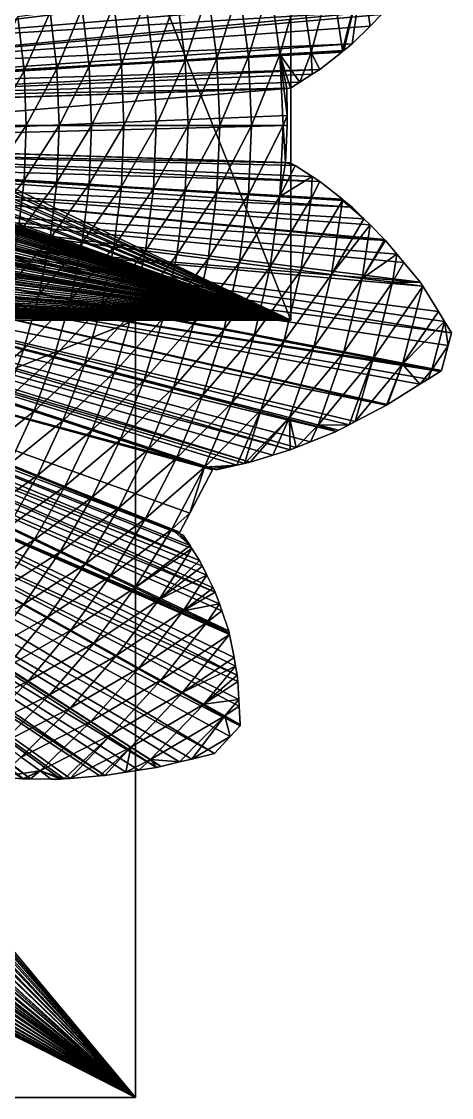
# Model space of a CAD drawing. Extents: x -33.1 to 33.1, y -27.2 to 27.2.
# Drawn here: x 22.08 to 33.12, y -25 to 2.68 of the extents above; entities that cross this region are included whole.
import ezdxf

# ---------------------------------------------------------------- set-up
doc = ezdxf.new("R2010")
doc.units = 0
doc.header["$MEASUREMENT"] = 0
for name, color, linetype in [('ObjLayer', 2, 'Continuous'), ('STL2DXF', 7, 'Continuous'), ('Temp', 7, 'Continuous')]:
    doc.layers.add(name, color=color, linetype=linetype)

msp = doc.modelspace()

# ---------------------------------------------------------------- linework, layer by layer
at = {"layer": 'ObjLayer'}
for p, q in [((29, 5), (29, -5)), ((29, 5, 4), (29, -5, 4)), ((31.033, 2.566, 21.714), (31.33, 2.865, 22.094)), ((30.57, 2.108, 21.142), (31.033, 2.566, 21.714)), ((30.362, 1.936, 20.892), (30.57, 2.108, 21.142)), ((29.737, 1.448, 20.218), (30.305, 1.891, 20.829)), ((30.305, 1.891, 20.829), (30.322, 1.905, 20.848)), ((30.322, 1.905, 20.848), (30.362, 1.936, 20.892)), ((29.546, 1.324, 20.014), (29.737, 1.448, 20.218)), ((28.984, 0.964, 19.43), (29.227, 1.12, 19.682)), ((29.227, 1.12, 19.682), (29.546, 1.324, 20.014)), ((28.891, 0.961, 19.337), (12.559, 0.432, 36.5)), ((28.891, 0.961, 19.337), (28.984, 0.964, 19.43)), ((28.899, 0.267, 19.305), (28.891, 0.961, 19.337)), ((28.861, -0.947, 19.306), (28.903, 0.007, 19.294)), ((28.903, 0.007, 19.294), (28.899, 0.267, 19.305)), ((12.533, -0.413, 36.5), (28.861, -0.947, 19.306)), ((28.984, -0.951, 19.43), (28.861, -0.947, 19.306)), ((29.103, -1.026, 19.552), (28.984, -0.951, 19.43)), ((29.546, -1.31, 20.014), (29.103, -1.026, 19.552)), ((29.738, -1.434, 20.218), (29.546, -1.31, 20.014)), ((30.322, -1.891, 20.848), (29.738, -1.434, 20.218)), ((30.362, -1.923, 20.892), (30.322, -1.891, 20.848)), ((30.57, -2.095, 21.142), (30.362, -1.923, 20.892)), ((30.874, -2.395, 21.516), (30.57, -2.095, 21.142)), ((31.033, -2.552, 21.714), (30.874, -2.395, 21.516)), ((31.402, -2.923, 22.182), (31.033, -2.552, 21.714)), ((17.62, -2.829, 36.5), (33.124, -5.324, 24.777)), ((31.431, -2.952, 22.22), (31.402, -2.923, 22.182)), ((31.721, -3.3, 22.603), (31.431, -2.952, 22.22)), ((31.898, -3.515, 22.843), (31.721, -3.3, 22.603)), ((32.835, -6.322, 24.805), (17.527, -3.355, 36.5)), ((32.318, -4.028, 23.416), (31.898, -3.515, 22.843)), ((11.945, -3.894, 36.5), (26.98, -8.855, 19.869)), ((32.388, -4.13, 23.516), (32.318, -4.028, 23.416)), ((32.79, -4.777, 24.195), (32.388, -4.13, 23.516)), ((26.125, -10.492, 20.065), (11.634, -4.675, 36.5)), ((32.949, -5.036, 24.469), (32.79, -4.777, 24.195)), ((29, -5), (25, -5)), ((25, -5), (25, -25)), ((29, -5, 4), (25, -5, 4)), ((25, -5, 4), (25, -25, 4)), ((25, -5, 4), (25, -5)), ((29, -5, 4), (29, -5)), ((33.124, -5.324, 24.777), (32.949, -5.036, 24.469)), ((33.038, -5.657, 24.797), (33.124, -5.324, 24.777)), ((32.87, -6.299, 24.837), (33.038, -5.657, 24.797)), ((32.526, -6.517, 24.546), (32.835, -6.322, 24.805)), ((32.835, -6.322, 24.805), (32.87, -6.299, 24.837)), ((32.311, -6.652, 24.368), (32.526, -6.517, 24.546)), ((31.482, -7.169, 23.688), (32.311, -6.652, 24.368)), ((30.653, -7.608, 22.979), (31.452, -7.188, 23.664)), ((31.452, -7.188, 23.664), (31.482, -7.169, 23.688)), ((30.218, -7.834, 22.613), (30.494, -7.691, 22.845)), ((30.494, -7.691, 22.845), (30.653, -7.608, 22.979)), ((29.498, -8.13, 22.026), (30.161, -7.862, 22.569)), ((30.161, -7.862, 22.569), (30.218, -7.834, 22.613)), ((28.975, -8.339, 21.601), (29.133, -8.276, 21.728)), ((29.133, -8.276, 21.728), (29.498, -8.13, 22.026)), ((27.947, -8.659, 20.728), (28.53, -8.478, 21.222)), ((28.53, -8.478, 21.222), (28.975, -8.339, 21.601)), ((27.694, -15.403, 26.112), (15.587, -8.685, 36.5)), ((26.125, -10.492, 20.065), (26.98, -8.855, 19.869)), ((26.98, -8.855, 19.869), (26.995, -8.821, 19.867)), ((26.995, -8.821, 19.867), (27.079, -8.849, 19.964)), ((27.079, -8.849, 19.964), (27.607, -8.734, 20.427)), ((27.607, -8.734, 20.427), (27.806, -8.69, 20.602)), ((27.806, -8.69, 20.602), (27.947, -8.659, 20.728)), ((15.32, -9.147, 36.5), (27.034, -16.147, 26.313)), ((26.231, -10.535, 20.196), (26.125, -10.492, 20.065)), ((26.405, -10.8, 20.552), (26.231, -10.535, 20.196)), ((26.455, -10.879, 20.661), (26.405, -10.8, 20.552)), ((26.651, -11.183, 21.081), (26.455, -10.879, 20.661)), ((26.725, -11.329, 21.262), (26.651, -11.183, 21.081)), ((26.838, -11.561, 21.557), (26.725, -11.329, 21.262)), ((26.999, -11.887, 21.973), (26.838, -11.561, 21.557)), ((27.053, -12.001, 22.121), (26.999, -11.887, 21.973)), ((27.16, -12.301, 22.476), (27.053, -12.001, 22.121)), ((27.223, -12.477, 22.683), (27.16, -12.301, 22.476)), ((27.4, -12.992, 23.307), (27.223, -12.477, 22.683)), ((27.412, -13.042, 23.363), (27.4, -12.992, 23.307)), ((27.422, -13.089, 23.417), (27.412, -13.042, 23.363)), ((27.537, -13.684, 24.119), (27.422, -13.089, 23.417)), ((27.576, -13.904, 24.384), (27.537, -13.684, 24.119)), ((27.618, -14.137, 24.666), (27.576, -13.904, 24.384)), ((27.631, -14.298, 24.844), (27.618, -14.137, 24.666)), ((27.661, -14.764, 25.373), (27.631, -14.298, 24.844)), ((27.672, -14.936, 25.569), (27.661, -14.764, 25.373)), ((27.694, -15.403, 26.112), (27.672, -14.936, 25.569)), ((27.438, -15.714, 26.213), (27.695, -15.436, 26.151)), ((27.695, -15.436, 26.151), (27.694, -15.403, 26.112)), ((27.034, -16.147, 26.313), (27.438, -15.714, 26.213)), ((26.134, -16.369, 25.611), (26.452, -16.292, 25.856)), ((26.452, -16.292, 25.856), (27.034, -16.147, 26.313)), ((24.757, -16.634, 24.52), (25.087, -16.582, 24.789)), ((25.087, -16.582, 24.789), (25.545, -16.51, 25.16)), ((25.545, -16.51, 25.16), (25.659, -16.484, 25.243)), ((25.659, -16.484, 25.243), (26.134, -16.369, 25.611)), ((21.498, -16.747, 21.557), (22.096, -16.802, 22.16)), ((22.096, -16.802, 22.16), (22.127, -16.805, 22.192)), ((22.127, -16.805, 22.192), (22.309, -16.806, 22.361)), ((22.309, -16.806, 22.361), (22.838, -16.81, 22.852)), ((22.838, -16.81, 22.852), (23.087, -16.809, 23.091)), ((23.087, -16.809, 23.091), (23.174, -16.802, 23.167)), ((23.174, -16.802, 23.167), (23.325, -16.791, 23.299)), ((23.325, -16.791, 23.299), (24.09, -16.726, 23.976)), ((24.09, -16.726, 23.976), (24.219, -16.715, 24.091)), ((24.219, -16.715, 24.091), (24.757, -16.634, 24.52)), ((25, -25), (-25, -25)), ((25, -25, 4), (-25, -25, 4)), ((25, -25, 4), (25, -25))]:
    msp.add_line(p, q, dxfattribs=at)
at = {"layer": 'STL2DXF'}
for points in [[(29, 5, 4), (8.531, 4.754, 4), (29, -5, 4)], [(29, -5), (25, 5), (29, 5)], [(29, 5, 4), (29, -5), (29, 5)], [(29, -5), (29, 5, 4), (29, -5, 4)], [(29, -5, 4), (8.531, 4.754, 4), (8.661, 4.407, 4)], [(29, -5, 4), (8.661, 4.407, 4), (8.757, 4.176, 4)], [(29, -5, 4), (8.757, 4.176, 4), (8.881, 3.797, 4)], [(30.828, 3.941, 21.756), (30.321, 1.934, 20.848), (30.043, 3.841, 20.907)], [(30.828, 3.941, 21.756), (30.362, 1.936, 20.892), (30.321, 1.934, 20.848)], [(30.828, 3.941, 21.756), (30.57, 2.108, 21.142), (30.362, 1.936, 20.892)], [(30.828, 3.941, 21.756), (31.033, 2.566, 21.714), (30.57, 2.108, 21.142)], [(31.33, 2.865, 22.094), (31.033, 2.566, 21.714), (30.828, 3.941, 21.756)], [(29, -5, 4), (8.881, 3.797, 4), (8.954, 3.592, 4)], [(27.908, 1.78, 18.416), (27.669, 3.538, 18.47), (28.463, 3.639, 19.266)], [(27.908, 1.78, 18.416), (28.463, 3.639, 19.266), (28.715, 1.832, 19.209)], [(29.255, 3.74, 20.077), (28.715, 1.832, 19.209), (28.463, 3.639, 19.266)], [(28.715, 1.832, 19.209), (29.255, 3.74, 20.077), (29.519, 1.883, 20.02)], [(30.043, 3.841, 20.907), (29.519, 1.883, 20.02), (29.255, 3.74, 20.077)], [(30.043, 3.841, 20.907), (30.321, 1.934, 20.848), (29.519, 1.883, 20.02)], [(29, -5, 4), (8.954, 3.592, 4), (9.066, 3.186, 4)], [(25.466, 1.625, 16.129), (25.262, 3.231, 16.176), (26.069, 3.334, 16.927)], [(25.466, 1.625, 16.129), (26.069, 3.334, 16.927), (26.284, 1.677, 16.877)], [(26.284, 1.677, 16.877), (26.069, 3.334, 16.927), (26.871, 3.436, 17.691)], [(26.284, 1.677, 16.877), (26.871, 3.436, 17.691), (27.098, 1.729, 17.639)], [(27.098, 1.729, 17.639), (26.871, 3.436, 17.691), (27.669, 3.538, 18.47)], [(27.098, 1.729, 17.639), (27.669, 3.538, 18.47), (27.908, 1.78, 18.416)], [(29, -5, 4), (9.066, 3.186, 4), (9.121, 3.003, 4)], [(23.816, 1.52, 14.67), (23.633, 3.023, 14.711), (24.45, 3.127, 15.438)], [(23.816, 1.52, 14.67), (24.45, 3.127, 15.438), (24.643, 1.573, 15.394)], [(24.643, 1.573, 15.394), (24.45, 3.127, 15.438), (25.262, 3.231, 16.176)], [(24.643, 1.573, 15.394), (25.262, 3.231, 16.176), (25.466, 1.625, 16.129)], [(29, -5, 4), (9.121, 3.003, 4), (9.218, 2.574, 4)], [(21.297, 1.36, 12.562), (21.981, 2.812, 13.29), (22.143, 1.414, 13.255)], [(22.143, 1.414, 13.255), (21.981, 2.812, 13.29), (22.81, 2.918, 13.996)], [(22.143, 1.414, 13.255), (22.81, 2.918, 13.996), (22.983, 1.467, 13.958)], [(22.983, 1.467, 13.958), (22.81, 2.918, 13.996), (23.633, 3.023, 14.711)], [(22.983, 1.467, 13.958), (23.633, 3.023, 14.711), (23.816, 1.52, 14.67)], [(29, -5, 4), (9.218, 2.574, 4), (9.258, 2.41, 4)], [(29, -5, 4), (9.258, 2.41, 4), (9.337, 1.963, 4)], [(29, -5, 4), (9.337, 1.963, 4), (9.366, 1.812, 4)], [(29, -5, 4), (9.366, 1.812, 4), (9.423, 1.353, 4)], [(25.534, 0.007, 16.113), (25.466, 1.625, 16.129), (26.284, 1.677, 16.877)], [(26.356, 0.007, 16.861), (25.534, 0.007, 16.113), (26.284, 1.677, 16.877)], [(26.356, 0.007, 16.861), (26.284, 1.677, 16.877), (27.098, 1.729, 17.639)], [(27.174, 0.007, 17.622), (26.356, 0.007, 16.861), (27.098, 1.729, 17.639)], [(27.174, 0.007, 17.622), (27.098, 1.729, 17.639), (27.908, 1.78, 18.416)], [(27.174, 0.007, 17.622), (27.908, 1.78, 18.416), (27.988, 0.007, 18.398)], [(27.988, 0.007, 18.398), (27.908, 1.78, 18.416), (28.715, 1.832, 19.209)], [(28.8, 0.007, 19.19), (27.988, 0.007, 18.398), (28.715, 1.832, 19.209)], [(29.519, 1.883, 20.02), (29.227, 1.12, 19.682), (28.715, 1.832, 19.209)], [(29.227, 1.12, 19.682), (28.984, 0.964, 19.43), (28.715, 1.832, 19.209)], [(28.899, 0.267, 19.305), (28.8, 0.007, 19.19), (28.715, 1.832, 19.209)], [(28.891, 0.961, 19.337), (28.899, 0.267, 19.305), (28.715, 1.832, 19.209)], [(28.984, 0.964, 19.43), (28.891, 0.961, 19.337), (28.715, 1.832, 19.209)], [(29.519, 1.883, 20.02), (29.546, 1.324, 20.014), (29.227, 1.12, 19.682)], [(30.321, 1.934, 20.848), (30.305, 1.891, 20.829), (29.519, 1.883, 20.02)], [(30.305, 1.891, 20.829), (29.737, 1.448, 20.218), (29.519, 1.883, 20.02)], [(29.737, 1.448, 20.218), (29.546, 1.324, 20.014), (29.519, 1.883, 20.02)], [(30.321, 1.934, 20.848), (30.322, 1.905, 20.848), (30.305, 1.891, 20.829)], [(30.322, 1.905, 20.848), (30.322, 1.905, 20.848), (30.305, 1.891, 20.829)], [(30.322, 1.905, 20.848), (30.321, 1.934, 20.848), (30.362, 1.936, 20.892)], [(30.362, 1.936, 20.892), (30.322, 1.905, 20.848), (30.322, 1.905, 20.848)], [(21.348, 0.007, 12.551), (21.297, 1.36, 12.562), (22.143, 1.414, 13.255)], [(22.198, 0.007, 13.243), (21.348, 0.007, 12.551), (22.143, 1.414, 13.255)], [(22.198, 0.007, 13.243), (22.143, 1.414, 13.255), (22.983, 1.467, 13.958)], [(23.041, 0.007, 13.945), (22.198, 0.007, 13.243), (22.983, 1.467, 13.958)], [(23.041, 0.007, 13.945), (22.983, 1.467, 13.958), (23.816, 1.52, 14.67)], [(23.877, 0.007, 14.656), (23.041, 0.007, 13.945), (23.816, 1.52, 14.67)], [(23.877, 0.007, 14.656), (23.816, 1.52, 14.67), (24.643, 1.573, 15.394)], [(24.708, 0.007, 15.379), (23.877, 0.007, 14.656), (24.643, 1.573, 15.394)], [(24.708, 0.007, 15.379), (24.643, 1.573, 15.394), (25.466, 1.625, 16.129)], [(25.534, 0.007, 16.113), (24.708, 0.007, 15.379), (25.466, 1.625, 16.129)], [(29, -5, 4), (9.423, 1.353, 4), (9.443, 1.212, 4)], [(29, -5, 4), (9.443, 1.212, 4), (9.478, 0.745, 4)], [(29, -5, 4), (9.478, 0.745, 4), (9.489, 0.61, 4)], [(29, -5, 4), (9.489, 0.61, 4), (9.501, 0.14, 4)], [(29, -5, 4), (9.504, 0.007, 4), (9.493, -0.462, 4)], [(29, -5, 4), (9.501, 0.14, 4), (9.504, 0.007, 4)], [(21.297, -1.347, 12.562), (21.348, 0.007, 12.551), (22.198, 0.007, 13.243)], [(22.143, -1.401, 13.255), (21.297, -1.347, 12.562), (22.198, 0.007, 13.243)], [(22.143, -1.401, 13.255), (22.198, 0.007, 13.243), (23.041, 0.007, 13.945)], [(22.983, -1.454, 13.958), (22.143, -1.401, 13.255), (23.041, 0.007, 13.945)], [(22.983, -1.454, 13.958), (23.041, 0.007, 13.945), (23.877, 0.007, 14.656)], [(23.816, -1.507, 14.67), (22.983, -1.454, 13.958), (23.877, 0.007, 14.656)], [(23.816, -1.507, 14.67), (23.877, 0.007, 14.656), (24.708, 0.007, 15.379)], [(24.643, -1.56, 15.394), (23.816, -1.507, 14.67), (24.708, 0.007, 15.379)], [(24.643, -1.56, 15.394), (24.708, 0.007, 15.379), (25.534, 0.007, 16.113)], [(25.466, -1.612, 16.129), (24.643, -1.56, 15.394), (25.534, 0.007, 16.113)], [(26.284, -1.664, 16.877), (25.466, -1.612, 16.129), (26.356, 0.007, 16.861)], [(25.466, -1.612, 16.129), (25.534, 0.007, 16.113), (26.356, 0.007, 16.861)], [(27.098, -1.715, 17.639), (26.284, -1.664, 16.877), (27.174, 0.007, 17.622)], [(26.284, -1.664, 16.877), (26.356, 0.007, 16.861), (27.174, 0.007, 17.622)], [(27.908, -1.767, 18.416), (27.098, -1.715, 17.639), (27.988, 0.007, 18.398)], [(27.098, -1.715, 17.639), (27.174, 0.007, 17.622), (27.988, 0.007, 18.398)], [(28.715, -1.818, 19.209), (27.908, -1.767, 18.416), (28.8, 0.007, 19.19)], [(27.908, -1.767, 18.416), (27.988, 0.007, 18.398), (28.8, 0.007, 19.19)], [(28.861, -0.947, 19.306), (28.715, -1.818, 19.209), (28.8, 0.007, 19.19)], [(28.899, 0.267, 19.305), (28.903, 0.007, 19.294), (28.8, 0.007, 19.19)], [(28.861, -0.947, 19.306), (28.8, 0.007, 19.19), (28.903, 0.007, 19.294)], [(29, -5, 4), (9.493, -0.462, 4), (9.489, -0.596, 4)], [(29, -5, 4), (9.489, -0.596, 4), (9.454, -1.059, 4)], [(29, -5, 4), (9.454, -1.059, 4), (9.443, -1.199, 4)], [(29.103, -1.026, 19.552), (28.715, -1.818, 19.209), (28.861, -0.947, 19.306)], [(29.546, -1.31, 20.014), (28.715, -1.818, 19.209), (29.103, -1.026, 19.552)], [(29.103, -1.026, 19.552), (28.861, -0.947, 19.306), (28.984, -0.951, 19.43)], [(29, -5, 4), (9.443, -1.199, 4), (9.386, -1.651, 4)], [(21.144, -2.692, 12.593), (21.297, -1.347, 12.562), (22.143, -1.401, 13.255)], [(29.519, -1.869, 20.02), (28.715, -1.818, 19.209), (29.546, -1.31, 20.014)], [(29.738, -1.434, 20.218), (29.519, -1.869, 20.02), (29.546, -1.31, 20.014)], [(29, -5, 4), (9.386, -1.651, 4), (9.366, -1.799, 4)], [(21.981, -2.799, 13.29), (21.144, -2.692, 12.593), (22.143, -1.401, 13.255)], [(21.981, -2.799, 13.29), (22.143, -1.401, 13.255), (22.983, -1.454, 13.958)], [(22.81, -2.904, 13.996), (21.981, -2.799, 13.29), (22.983, -1.454, 13.958)], [(22.81, -2.904, 13.996), (22.983, -1.454, 13.958), (23.816, -1.507, 14.67)], [(23.633, -3.01, 14.711), (22.81, -2.904, 13.996), (23.816, -1.507, 14.67)], [(23.633, -3.01, 14.711), (23.816, -1.507, 14.67), (24.643, -1.56, 15.394)], [(24.45, -3.114, 15.438), (23.633, -3.01, 14.711), (24.643, -1.56, 15.394)], [(24.45, -3.114, 15.438), (24.643, -1.56, 15.394), (25.466, -1.612, 16.129)], [(25.262, -3.217, 16.176), (24.45, -3.114, 15.438), (25.466, -1.612, 16.129)], [(25.262, -3.217, 16.176), (25.466, -1.612, 16.129), (26.284, -1.664, 16.877)], [(30.322, -1.891, 20.848), (29.519, -1.869, 20.02), (29.738, -1.434, 20.218)], [(29, -5, 4), (9.366, -1.799, 4), (9.289, -2.236, 4)], [(26.069, -3.32, 16.927), (25.262, -3.217, 16.176), (26.284, -1.664, 16.877)], [(26.069, -3.32, 16.927), (26.284, -1.664, 16.877), (27.098, -1.715, 17.639)], [(26.871, -3.423, 17.691), (26.069, -3.32, 16.927), (27.098, -1.715, 17.639)], [(26.871, -3.423, 17.691), (27.098, -1.715, 17.639), (27.908, -1.767, 18.416)], [(27.669, -3.525, 18.47), (26.871, -3.423, 17.691), (27.908, -1.767, 18.416)], [(27.669, -3.525, 18.47), (27.908, -1.767, 18.416), (28.715, -1.818, 19.209)], [(28.463, -3.626, 19.266), (27.669, -3.525, 18.47), (28.715, -1.818, 19.209)], [(28.463, -3.626, 19.266), (28.715, -1.818, 19.209), (29.519, -1.869, 20.02)], [(29.255, -3.727, 20.077), (28.463, -3.626, 19.266), (29.519, -1.869, 20.02)], [(30.321, -1.92, 20.848), (29.255, -3.727, 20.077), (29.519, -1.869, 20.02)], [(30.043, -3.827, 20.907), (29.255, -3.727, 20.077), (30.321, -1.92, 20.848)], [(30.321, -1.92, 20.848), (29.519, -1.869, 20.02), (30.322, -1.891, 20.848)], [(30.874, -2.395, 21.516), (30.043, -3.827, 20.907), (30.321, -1.92, 20.848)], [(30.362, -1.923, 20.892), (30.321, -1.92, 20.848), (30.322, -1.891, 20.848)], [(30.874, -2.395, 21.516), (30.321, -1.92, 20.848), (30.362, -1.923, 20.892)], [(30.874, -2.395, 21.516), (30.362, -1.923, 20.892), (30.57, -2.095, 21.142)], [(29, -5, 4), (9.258, -2.396, 4), (9.164, -2.814, 4)], [(29, -5, 4), (9.289, -2.236, 4), (9.258, -2.396, 4)], [(31.033, -2.552, 21.714), (30.043, -3.827, 20.907), (30.874, -2.395, 21.516)], [(30.828, -3.928, 21.756), (30.043, -3.827, 20.907), (31.033, -2.552, 21.714)], [(31.402, -2.923, 22.182), (30.828, -3.928, 21.756), (31.033, -2.552, 21.714)], [(29, -5, 4), (9.121, -2.989, 4), (9.012, -3.383, 4)], [(29, -5, 4), (9.164, -2.814, 4), (9.121, -2.989, 4)], [(21.712, -4.178, 13.346), (21.981, -2.799, 13.29), (22.81, -2.904, 13.996)], [(22.525, -4.335, 14.057), (21.712, -4.178, 13.346), (22.81, -2.904, 13.996)], [(22.525, -4.335, 14.057), (22.81, -2.904, 13.996), (23.633, -3.01, 14.711)], [(23.332, -4.49, 14.778), (22.525, -4.335, 14.057), (23.633, -3.01, 14.711)], [(23.332, -4.49, 14.778), (23.633, -3.01, 14.711), (24.45, -3.114, 15.438)], [(31.431, -2.952, 22.22), (30.828, -3.928, 21.756), (31.402, -2.923, 22.182)], [(31.721, -3.3, 22.603), (30.828, -3.928, 21.756), (31.431, -2.952, 22.22)], [(24.132, -4.645, 15.509), (23.332, -4.49, 14.778), (24.45, -3.114, 15.438)], [(24.132, -4.645, 15.509), (24.45, -3.114, 15.438), (25.262, -3.217, 16.176)], [(24.926, -4.798, 16.252), (24.132, -4.645, 15.509), (25.262, -3.217, 16.176)], [(24.926, -4.798, 16.252), (25.262, -3.217, 16.176), (26.069, -3.32, 16.927)], [(25.714, -4.95, 17.007), (24.926, -4.798, 16.252), (26.069, -3.32, 16.927)], [(25.714, -4.95, 17.007), (26.069, -3.32, 16.927), (26.871, -3.423, 17.691)], [(31.61, -4.027, 22.626), (30.828, -3.928, 21.756), (31.721, -3.3, 22.603)], [(31.898, -3.515, 22.843), (31.61, -4.027, 22.626), (31.721, -3.3, 22.603)], [(29, -5, 4), (8.954, -3.578, 4), (8.834, -3.945, 4)], [(29, -5, 4), (9.012, -3.383, 4), (8.954, -3.578, 4)], [(26.497, -5.101, 17.775), (25.714, -4.95, 17.007), (26.871, -3.423, 17.691)], [(26.497, -5.101, 17.775), (26.871, -3.423, 17.691), (27.669, -3.525, 18.47)], [(27.276, -5.251, 18.558), (26.497, -5.101, 17.775), (27.669, -3.525, 18.47)], [(27.276, -5.251, 18.558), (27.669, -3.525, 18.47), (28.463, -3.626, 19.266)], [(32.318, -4.028, 23.416), (31.61, -4.027, 22.626), (31.898, -3.515, 22.843)], [(28.05, -5.4, 19.357), (27.276, -5.251, 18.558), (28.463, -3.626, 19.266)], [(28.05, -5.4, 19.357), (28.463, -3.626, 19.266), (29.255, -3.727, 20.077)], [(28.82, -5.548, 20.171), (28.05, -5.4, 19.357), (29.255, -3.727, 20.077)], [(30.043, -3.827, 20.907), (28.82, -5.548, 20.171), (29.255, -3.727, 20.077)], [(29.586, -5.696, 21.004), (28.82, -5.548, 20.171), (30.043, -3.827, 20.907)], [(30.828, -3.928, 21.756), (29.586, -5.696, 21.004), (30.043, -3.827, 20.907)], [(29, -5, 4), (8.834, -3.945, 4), (8.757, -4.162, 4)], [(30.349, -5.843, 21.854), (29.586, -5.696, 21.004), (30.828, -3.928, 21.756)], [(31.61, -4.027, 22.626), (30.349, -5.843, 21.854), (30.828, -3.928, 21.756)], [(31.108, -5.989, 22.725), (30.349, -5.843, 21.854), (31.61, -4.027, 22.626)], [(32.388, -4.13, 23.516), (31.108, -5.989, 22.725), (31.61, -4.027, 22.626)], [(31.863, -6.135, 23.616), (31.108, -5.989, 22.725), (32.388, -4.13, 23.516)], [(32.388, -4.13, 23.516), (31.61, -4.027, 22.626), (32.318, -4.028, 23.416)], [(32.79, -4.777, 24.195), (31.863, -6.135, 23.616), (32.388, -4.13, 23.516)], [(29, -5, 4), (8.757, -4.162, 4), (8.631, -4.497, 4)], [(21.34, -5.531, 13.423), (21.712, -4.178, 13.346), (22.525, -4.335, 14.057)], [(22.132, -5.736, 14.141), (21.34, -5.531, 13.423), (22.525, -4.335, 14.057)], [(22.132, -5.736, 14.141), (22.525, -4.335, 14.057), (23.332, -4.49, 14.778)], [(29, -5, 4), (8.631, -4.497, 4), (8.531, -4.74, 4)], [(22.916, -5.94, 14.868), (22.132, -5.736, 14.141), (23.332, -4.49, 14.778)], [(22.916, -5.94, 14.868), (23.332, -4.49, 14.778), (24.132, -4.645, 15.509)], [(23.693, -6.141, 15.606), (22.916, -5.94, 14.868), (24.132, -4.645, 15.509)], [(23.693, -6.141, 15.606), (24.132, -4.645, 15.509), (24.926, -4.798, 16.252)], [(8.403, -5.041, 4), (25, -5, 4), (8.531, -4.74, 4)], [(29, -5, 4), (8.531, -4.74, 4), (25, -5, 4)], [(24.463, -6.341, 16.355), (23.693, -6.141, 15.606), (24.926, -4.798, 16.252)], [(24.463, -6.341, 16.355), (24.926, -4.798, 16.252), (25.714, -4.95, 17.007)], [(25.227, -6.539, 17.116), (24.463, -6.341, 16.355), (25.714, -4.95, 17.007)], [(25.227, -6.539, 17.116), (25.714, -4.95, 17.007), (26.497, -5.101, 17.775)], [(32.949, -5.036, 24.469), (31.863, -6.135, 23.616), (32.79, -4.777, 24.195)], [(-25, -25), (25, -5), (25, -25)], [(25, -25, 4), (8.403, -5.041, 4), (8.276, -5.313, 4)], [(25, -5, 4), (8.403, -5.041, 4), (25, -25, 4)], [(25, -5, 4), (25, -25), (25, -5)], [(25, -25), (25, -5, 4), (25, -25, 4)], [(29, -5), (25, -5, 4), (25, -5)], [(25, -5, 4), (29, -5), (29, -5, 4)], [(25.984, -6.736, 17.889), (25.227, -6.539, 17.116), (26.497, -5.101, 17.775)], [(25.984, -6.736, 17.889), (26.497, -5.101, 17.775), (27.276, -5.251, 18.558)], [(26.736, -6.931, 18.677), (25.984, -6.736, 17.889), (27.276, -5.251, 18.558)], [(26.736, -6.931, 18.677), (27.276, -5.251, 18.558), (28.05, -5.4, 19.357)], [(32.616, -6.28, 24.53), (31.863, -6.135, 23.616), (32.949, -5.036, 24.469)], [(33.038, -5.657, 24.797), (32.616, -6.28, 24.53), (32.949, -5.036, 24.469)], [(33.038, -5.657, 24.797), (32.949, -5.036, 24.469), (33.124, -5.324, 24.777)], [(25, -25, 4), (8.276, -5.313, 4), (8.151, -5.575, 4)], [(20.871, -6.849, 13.517), (21.34, -5.531, 13.423), (22.132, -5.736, 14.141)], [(27.483, -7.125, 19.48), (26.736, -6.931, 18.677), (28.05, -5.4, 19.357)], [(27.483, -7.125, 19.48), (28.05, -5.4, 19.357), (28.82, -5.548, 20.171)], [(25, -25, 4), (8.151, -5.575, 4), (7.992, -5.879, 4)], [(21.636, -7.1, 14.244), (20.871, -6.849, 13.517), (22.132, -5.736, 14.141)], [(21.636, -7.1, 14.244), (22.132, -5.736, 14.141), (22.916, -5.94, 14.868)], [(28.225, -7.317, 20.298), (27.483, -7.125, 19.48), (28.82, -5.548, 20.171)], [(29.586, -5.696, 21.004), (28.225, -7.317, 20.298), (28.82, -5.548, 20.171)], [(28.963, -7.508, 21.134), (28.225, -7.317, 20.298), (29.586, -5.696, 21.004)], [(30.349, -5.843, 21.854), (28.963, -7.508, 21.134), (29.586, -5.696, 21.004)], [(32.87, -6.299, 24.837), (32.616, -6.28, 24.53), (33.038, -5.657, 24.797)], [(25, -25, 4), (7.992, -5.879, 4), (7.876, -6.099, 4)], [(22.392, -7.348, 14.979), (21.636, -7.1, 14.244), (22.916, -5.94, 14.868)], [(22.392, -7.348, 14.979), (22.916, -5.94, 14.868), (23.693, -6.141, 15.606)], [(29.695, -7.699, 21.987), (28.963, -7.508, 21.134), (30.349, -5.843, 21.854)], [(31.108, -5.989, 22.725), (29.695, -7.699, 21.987), (30.349, -5.843, 21.854)], [(30.494, -7.691, 22.845), (29.695, -7.699, 21.987), (31.108, -5.989, 22.725)], [(30.653, -7.608, 22.979), (30.494, -7.691, 22.845), (31.108, -5.989, 22.725)], [(31.863, -6.135, 23.616), (30.653, -7.608, 22.979), (31.108, -5.989, 22.725)], [(25, -25, 4), (7.876, -6.099, 4), (7.679, -6.438, 4)], [(23.141, -7.594, 15.725), (22.392, -7.348, 14.979), (23.693, -6.141, 15.606)], [(23.141, -7.594, 15.725), (23.693, -6.141, 15.606), (24.463, -6.341, 16.355)], [(23.881, -7.837, 16.481), (23.141, -7.594, 15.725), (24.463, -6.341, 16.355)], [(23.881, -7.837, 16.481), (24.463, -6.341, 16.355), (25.227, -6.539, 17.116)], [(31.452, -7.188, 23.664), (30.653, -7.608, 22.979), (31.863, -6.135, 23.616)], [(31.482, -7.169, 23.688), (31.452, -7.188, 23.664), (31.863, -6.135, 23.616)], [(32.311, -6.652, 24.368), (31.482, -7.169, 23.688), (31.863, -6.135, 23.616)], [(32.616, -6.28, 24.53), (32.311, -6.652, 24.368), (31.863, -6.135, 23.616)], [(32.526, -6.517, 24.546), (32.311, -6.652, 24.368), (32.616, -6.28, 24.53)], [(32.835, -6.322, 24.805), (32.526, -6.517, 24.546), (32.616, -6.28, 24.53)], [(32.87, -6.299, 24.837), (32.835, -6.322, 24.805), (32.616, -6.28, 24.53)], [(25, -25, 4), (7.578, -6.614, 4), (7.337, -6.991, 4)], [(25, -25, 4), (7.679, -6.438, 4), (7.578, -6.614, 4)], [(24.614, -8.078, 17.249), (23.881, -7.837, 16.481), (25.227, -6.539, 17.116)], [(24.614, -8.078, 17.249), (25.227, -6.539, 17.116), (25.984, -6.736, 17.889)], [(25.341, -8.317, 18.029), (24.614, -8.078, 17.249), (25.984, -6.736, 17.889)], [(25.341, -8.317, 18.029), (25.984, -6.736, 17.889), (26.736, -6.931, 18.677)], [(25, -25, 4), (7.257, -7.119, 4), (6.966, -7.537, 4)], [(25, -25, 4), (7.337, -6.991, 4), (7.257, -7.119, 4)], [(21.043, -8.418, 14.362), (21.636, -7.1, 14.244), (22.392, -7.348, 14.979)], [(26.061, -8.553, 18.823), (25.341, -8.317, 18.029), (26.736, -6.931, 18.677)], [(26.061, -8.553, 18.823), (26.736, -6.931, 18.677), (27.483, -7.125, 19.48)], [(26.775, -8.787, 19.63), (26.061, -8.553, 18.823), (27.483, -7.125, 19.48)], [(26.775, -8.787, 19.63), (27.483, -7.125, 19.48), (28.225, -7.317, 20.298)], [(21.767, -8.708, 15.108), (21.043, -8.418, 14.362), (22.392, -7.348, 14.979)], [(21.767, -8.708, 15.108), (22.392, -7.348, 14.979), (23.141, -7.594, 15.725)], [(26.775, -8.787, 19.63), (28.225, -7.317, 20.298), (27.607, -8.734, 20.427)], [(27.607, -8.734, 20.427), (28.225, -7.317, 20.298), (27.806, -8.69, 20.602)], [(27.806, -8.69, 20.602), (28.225, -7.317, 20.298), (28.963, -7.508, 21.134)], [(25, -25, 4), (6.913, -7.614, 4), (6.564, -8.075, 4)], [(25, -25, 4), (6.966, -7.537, 4), (6.913, -7.614, 4)], [(22.482, -8.995, 15.862), (21.767, -8.708, 15.108), (23.141, -7.594, 15.725)], [(22.482, -8.995, 15.862), (23.141, -7.594, 15.725), (23.881, -7.837, 16.481)], [(28.963, -7.508, 21.134), (27.947, -8.659, 20.728), (27.806, -8.69, 20.602)], [(28.53, -8.478, 21.222), (27.947, -8.659, 20.728), (28.963, -7.508, 21.134)], [(28.975, -8.339, 21.601), (28.53, -8.478, 21.222), (28.963, -7.508, 21.134)], [(29.133, -8.276, 21.728), (28.975, -8.339, 21.601), (28.963, -7.508, 21.134)], [(29.695, -7.699, 21.987), (29.133, -8.276, 21.728), (28.963, -7.508, 21.134)], [(29.498, -8.13, 22.026), (29.133, -8.276, 21.728), (29.695, -7.699, 21.987)], [(30.161, -7.862, 22.569), (29.498, -8.13, 22.026), (29.695, -7.699, 21.987)], [(30.494, -7.691, 22.845), (30.218, -7.834, 22.613), (29.695, -7.699, 21.987)], [(30.218, -7.834, 22.613), (30.161, -7.862, 22.569), (29.695, -7.699, 21.987)], [(23.189, -9.277, 16.627), (22.482, -8.995, 15.862), (23.881, -7.837, 16.481)], [(23.189, -9.277, 16.627), (23.881, -7.837, 16.481), (24.614, -8.078, 17.249)], [(25, -25, 4), (6.381, -8.302, 4), (6.162, -8.568, 4)], [(25, -25, 4), (6.546, -8.1, 4), (6.381, -8.302, 4)], [(25, -25, 4), (6.564, -8.075, 4), (6.546, -8.1, 4)], [(23.887, -9.557, 17.403), (23.189, -9.277, 16.627), (24.614, -8.078, 17.249)], [(23.887, -9.557, 17.403), (24.614, -8.078, 17.249), (25.341, -8.317, 18.029)], [(25, -25, 4), (6.162, -8.568, 4), (6.13, -8.604, 4)], [(24.578, -9.833, 18.19), (23.887, -9.557, 17.403), (25.341, -8.317, 18.029)], [(24.578, -9.833, 18.19), (25.341, -8.317, 18.029), (26.061, -8.553, 18.823)], [(25.261, -10.107, 18.99), (24.578, -9.833, 18.19), (26.061, -8.553, 18.823)], [(25.261, -10.107, 18.99), (26.061, -8.553, 18.823), (26.775, -8.787, 19.63)], [(25, -25, 4), (6.13, -8.604, 4), (5.759, -9.019, 4)], [(21.049, -10.013, 15.249), (21.767, -8.708, 15.108), (22.482, -8.995, 15.862)], [(25.937, -10.378, 19.804), (25.261, -10.107, 18.99), (26.775, -8.787, 19.63)], [(25.937, -10.378, 19.804), (26.775, -8.787, 19.63), (26.402, -9.969, 19.999)], [(26.402, -9.969, 19.999), (26.775, -8.787, 19.63), (26.98, -8.855, 19.869)], [(26.995, -8.821, 19.867), (26.775, -8.787, 19.63), (27.607, -8.734, 20.427)], [(26.98, -8.855, 19.869), (26.775, -8.787, 19.63), (26.995, -8.821, 19.867)], [(27.079, -8.849, 19.964), (26.995, -8.821, 19.867), (27.607, -8.734, 20.427)], [(25, -25, 4), (5.661, -9.12, 4), (5.332, -9.458, 4)], [(25, -25, 4), (5.759, -9.019, 4), (5.661, -9.12, 4)], [(21.727, -10.336, 16.014), (21.049, -10.013, 15.249), (22.482, -8.995, 15.862)], [(21.727, -10.336, 16.014), (22.482, -8.995, 15.862), (23.189, -9.277, 16.627)], [(22.396, -10.655, 16.788), (21.727, -10.336, 16.014), (23.189, -9.277, 16.627)], [(22.396, -10.655, 16.788), (23.189, -9.277, 16.627), (23.887, -9.557, 17.403)], [(25, -25, 4), (5.158, -9.624, 4), (4.88, -9.885, 4)], [(25, -25, 4), (5.332, -9.458, 4), (5.158, -9.624, 4)], [(23.056, -10.969, 17.573), (22.396, -10.655, 16.788), (23.887, -9.557, 17.403)], [(23.056, -10.969, 17.573), (23.887, -9.557, 17.403), (24.578, -9.833, 18.19)], [(25, -25, 4), (4.88, -9.885, 4), (4.619, -10.111, 4)], [(23.707, -11.279, 18.368), (23.056, -10.969, 17.573), (24.578, -9.833, 18.19)], [(23.707, -11.279, 18.368), (24.578, -9.833, 18.19), (25.261, -10.107, 18.99)], [(25, -25, 4), (4.619, -10.111, 4), (4.401, -10.297, 4)], [(24.35, -11.585, 19.175), (23.707, -11.279, 18.368), (25.261, -10.107, 18.99)], [(24.35, -11.585, 19.175), (25.261, -10.107, 18.99), (25.937, -10.378, 19.804)], [(26.144, -10.46, 20.06), (25.937, -10.378, 19.804), (26.402, -9.969, 19.999)], [(25, -25, 4), (4.401, -10.297, 4), (4.042, -10.578, 4)], [(20.884, -11.614, 16.176), (21.727, -10.336, 16.014), (22.396, -10.655, 16.788)], [(24.984, -11.887, 19.995), (24.35, -11.585, 19.175), (25.937, -10.378, 19.804)], [(24.984, -11.887, 19.995), (25.937, -10.378, 19.804), (26.405, -10.8, 20.552)], [(26.405, -10.8, 20.552), (25.937, -10.378, 19.804), (26.125, -10.492, 20.065)], [(26.125, -10.492, 20.065), (25.937, -10.378, 19.804), (26.144, -10.46, 20.06)], [(26.405, -10.8, 20.552), (26.125, -10.492, 20.065), (26.231, -10.535, 20.196)], [(25, -25, 4), (3.892, -10.69, 4), (3.425, -11.015, 4)], [(25, -25, 4), (4.042, -10.578, 4), (3.892, -10.69, 4)], [(21.512, -11.963, 16.96), (20.884, -11.614, 16.176), (22.396, -10.655, 16.788)], [(21.512, -11.963, 16.96), (22.396, -10.655, 16.788), (23.056, -10.969, 17.573)], [(25, -25, 4), (3.352, -11.062, 4), (2.843, -11.366, 4)], [(25, -25, 4), (3.425, -11.015, 4), (3.352, -11.062, 4)], [(22.131, -12.307, 17.753), (21.512, -11.963, 16.96), (23.056, -10.969, 17.573)], [(22.131, -12.307, 17.753), (23.056, -10.969, 17.573), (23.707, -11.279, 18.368)], [(24.984, -11.887, 19.995), (26.405, -10.8, 20.552), (26.455, -10.879, 20.661)], [(25.611, -12.185, 20.827), (24.984, -11.887, 19.995), (26.455, -10.879, 20.661)], [(25.611, -12.185, 20.827), (26.455, -10.879, 20.661), (26.651, -11.183, 21.081)], [(22.74, -12.646, 18.557), (22.131, -12.307, 17.753), (23.707, -11.279, 18.368)], [(22.74, -12.646, 18.557), (23.707, -11.279, 18.368), (24.35, -11.585, 19.175)], [(25.611, -12.185, 20.827), (26.651, -11.183, 21.081), (26.725, -11.329, 21.262)], [(25.611, -12.185, 20.827), (26.725, -11.329, 21.262), (26.838, -11.561, 21.557)], [(25, -25, 4), (2.768, -11.409, 4), (2.176, -11.689, 4)], [(25, -25, 4), (2.779, -11.403, 4), (2.768, -11.409, 4)], [(25, -25, 4), (2.843, -11.366, 4), (2.779, -11.403, 4)], [(23.34, -12.98, 19.371), (22.74, -12.646, 18.557), (24.35, -11.585, 19.175)], [(23.34, -12.98, 19.371), (24.35, -11.585, 19.175), (24.984, -11.887, 19.995)], [(26.23, -12.48, 21.674), (25.611, -12.185, 20.827), (26.838, -11.561, 21.557)], [(26.23, -12.48, 21.674), (26.838, -11.561, 21.557), (26.999, -11.887, 21.973)], [(25, -25, 4), (2.069, -11.736, 4), (1.529, -11.922, 4)], [(25, -25, 4), (2.176, -11.689, 4), (2.069, -11.736, 4)], [(23.931, -13.309, 20.197), (23.34, -12.98, 19.371), (24.984, -11.887, 19.995)], [(23.931, -13.309, 20.197), (24.984, -11.887, 19.995), (25.611, -12.185, 20.827)], [(27.053, -12.001, 22.121), (26.23, -12.48, 21.674), (26.999, -11.887, 21.973)], [(25, -25, 4), (-0.195, -12.162, 4), (-25, -25, 4)], [(25, -25, 4), (0.09, -12.151, 4), (-0.195, -12.162, 4)], [(25, -25, 4), (0.576, -12.131, 4), (0.09, -12.151, 4)], [(25, -25, 4), (0.834, -12.083, 4), (0.576, -12.131, 4)], [(25, -25, 4), (1.336, -11.984, 4), (0.834, -12.083, 4)], [(25, -25, 4), (1.529, -11.922, 4), (1.336, -11.984, 4)], [(20.548, -13.2, 17.138), (21.512, -11.963, 16.96), (22.131, -12.307, 17.753)], [(27.16, -12.301, 22.476), (26.23, -12.48, 21.674), (27.053, -12.001, 22.121)], [(21.123, -13.57, 17.941), (20.548, -13.2, 17.138), (22.131, -12.307, 17.753)], [(21.123, -13.57, 17.941), (22.131, -12.307, 17.753), (22.74, -12.646, 18.557)], [(24.513, -13.633, 21.035), (23.931, -13.309, 20.197), (25.611, -12.185, 20.827)], [(24.513, -13.633, 21.035), (25.611, -12.185, 20.827), (26.23, -12.48, 21.674)], [(26.842, -12.771, 22.535), (26.23, -12.48, 21.674), (27.16, -12.301, 22.476)], [(27.223, -12.477, 22.683), (26.842, -12.771, 22.535), (27.16, -12.301, 22.476)], [(21.689, -13.933, 18.753), (21.123, -13.57, 17.941), (22.74, -12.646, 18.557)], [(21.689, -13.933, 18.753), (22.74, -12.646, 18.557), (23.34, -12.98, 19.371)], [(25.087, -13.953, 21.886), (24.513, -13.633, 21.035), (26.23, -12.48, 21.674)], [(25.087, -13.953, 21.886), (26.23, -12.48, 21.674), (26.842, -12.771, 22.535)], [(27.4, -12.992, 23.307), (26.842, -12.771, 22.535), (27.223, -12.477, 22.683)], [(22.245, -14.29, 19.574), (21.689, -13.933, 18.753), (23.34, -12.98, 19.371)], [(22.245, -14.29, 19.574), (23.34, -12.98, 19.371), (23.931, -13.309, 20.197)], [(25.653, -14.267, 22.75), (25.087, -13.953, 21.886), (26.842, -12.771, 22.535)], [(27.422, -13.089, 23.417), (25.653, -14.267, 22.75), (26.842, -12.771, 22.535)], [(27.412, -13.042, 23.363), (26.842, -12.771, 22.535), (27.4, -12.992, 23.307)], [(27.422, -13.089, 23.417), (26.842, -12.771, 22.535), (27.412, -13.042, 23.363)], [(26.211, -14.578, 23.628), (25.653, -14.267, 22.75), (27.422, -13.089, 23.417)], [(27.537, -13.684, 24.119), (26.211, -14.578, 23.628), (27.422, -13.089, 23.417)], [(22.791, -14.641, 20.406), (22.245, -14.29, 19.574), (23.931, -13.309, 20.197)], [(22.791, -14.641, 20.406), (23.931, -13.309, 20.197), (24.513, -13.633, 21.035)], [(23.328, -14.986, 21.249), (22.791, -14.641, 20.406), (24.513, -13.633, 21.035)], [(23.328, -14.986, 21.249), (24.513, -13.633, 21.035), (25.087, -13.953, 21.886)], [(27.576, -13.904, 24.384), (26.211, -14.578, 23.628), (27.537, -13.684, 24.119)], [(20.566, -15.137, 18.95), (21.689, -13.933, 18.753), (22.245, -14.29, 19.574)], [(25.087, -13.953, 21.886), (23.856, -15.326, 22.104), (23.328, -14.986, 21.249)], [(25.653, -14.267, 22.75), (23.856, -15.326, 22.104), (25.087, -13.953, 21.886)], [(26.76, -14.883, 24.521), (26.211, -14.578, 23.628), (27.576, -13.904, 24.384)], [(27.618, -14.137, 24.666), (26.76, -14.883, 24.521), (27.576, -13.904, 24.384)], [(22.245, -14.29, 19.574), (21.077, -15.513, 19.779), (20.566, -15.137, 18.95)], [(22.791, -14.641, 20.406), (21.077, -15.513, 19.779), (22.245, -14.29, 19.574)], [(25.653, -14.267, 22.75), (24.375, -15.659, 22.97), (23.856, -15.326, 22.104)], [(26.211, -14.578, 23.628), (24.375, -15.659, 22.97), (25.653, -14.267, 22.75)], [(27.631, -14.298, 24.844), (26.76, -14.883, 24.521), (27.618, -14.137, 24.666)], [(27.661, -14.764, 25.373), (26.76, -14.883, 24.521), (27.631, -14.298, 24.844)], [(22.791, -14.641, 20.406), (21.578, -15.882, 20.617), (21.077, -15.513, 19.779)], [(23.328, -14.986, 21.249), (21.578, -15.882, 20.617), (22.791, -14.641, 20.406)], [(26.211, -14.578, 23.628), (24.885, -15.987, 23.85), (24.375, -15.659, 22.97)], [(26.76, -14.883, 24.521), (24.885, -15.987, 23.85), (26.211, -14.578, 23.628)], [(26.76, -14.883, 24.521), (25.387, -16.309, 24.743), (24.885, -15.987, 23.85)], [(27.302, -15.185, 25.431), (25.387, -16.309, 24.743), (26.76, -14.883, 24.521)], [(27.302, -15.185, 25.431), (26.76, -14.883, 24.521), (27.661, -14.764, 25.373)], [(27.672, -14.936, 25.569), (27.302, -15.185, 25.431), (27.661, -14.764, 25.373)], [(27.694, -15.403, 26.112), (27.302, -15.185, 25.431), (27.672, -14.936, 25.569)], [(23.328, -14.986, 21.249), (22.069, -16.244, 21.465), (21.578, -15.882, 20.617)], [(23.856, -15.326, 22.104), (22.069, -16.244, 21.465), (23.328, -14.986, 21.249)], [(27.302, -15.185, 25.431), (26.134, -16.369, 25.611), (25.387, -16.309, 24.743)], [(27.302, -15.185, 25.431), (26.452, -16.292, 25.856), (26.134, -16.369, 25.611)], [(27.438, -15.714, 26.213), (26.452, -16.292, 25.856), (27.302, -15.185, 25.431)], [(27.695, -15.436, 26.151), (27.302, -15.185, 25.431), (27.694, -15.403, 26.112)], [(27.695, -15.436, 26.151), (27.438, -15.714, 26.213), (27.302, -15.185, 25.431)], [(23.856, -15.326, 22.104), (22.551, -16.598, 22.323), (22.069, -16.244, 21.465)], [(24.375, -15.659, 22.97), (22.551, -16.598, 22.323), (23.856, -15.326, 22.104)], [(24.375, -15.659, 22.97), (23.174, -16.802, 23.167), (22.551, -16.598, 22.323)], [(24.375, -15.659, 22.97), (23.325, -16.791, 23.299), (23.174, -16.802, 23.167)], [(24.885, -15.987, 23.85), (23.325, -16.791, 23.299), (24.375, -15.659, 22.97)], [(27.438, -15.714, 26.213), (27.034, -16.147, 26.313), (26.452, -16.292, 25.856)], [(24.885, -15.987, 23.85), (24.09, -16.726, 23.976), (23.325, -16.791, 23.299)], [(24.885, -15.987, 23.85), (24.219, -16.715, 24.091), (24.09, -16.726, 23.976)], [(24.885, -15.987, 23.85), (24.757, -16.634, 24.52), (24.219, -16.715, 24.091)], [(25.387, -16.309, 24.743), (24.757, -16.634, 24.52), (24.885, -15.987, 23.85)], [(22.551, -16.598, 22.323), (21.498, -16.747, 21.557), (22.069, -16.244, 21.465)], [(25.387, -16.309, 24.743), (25.087, -16.582, 24.789), (24.757, -16.634, 24.52)], [(25.545, -16.51, 25.16), (25.087, -16.582, 24.789), (25.387, -16.309, 24.743)], [(25.659, -16.484, 25.243), (25.545, -16.51, 25.16), (25.387, -16.309, 24.743)], [(26.134, -16.369, 25.611), (25.659, -16.484, 25.243), (25.387, -16.309, 24.743)], [(22.551, -16.598, 22.323), (22.096, -16.802, 22.16), (21.498, -16.747, 21.557)], [(22.551, -16.598, 22.323), (22.127, -16.805, 22.192), (22.096, -16.802, 22.16)], [(22.551, -16.598, 22.323), (22.309, -16.806, 22.361), (22.127, -16.805, 22.192)], [(22.838, -16.81, 22.852), (22.309, -16.806, 22.361), (22.551, -16.598, 22.323)], [(23.087, -16.809, 23.091), (22.838, -16.81, 22.852), (22.551, -16.598, 22.323)], [(23.174, -16.802, 23.167), (23.087, -16.809, 23.091), (22.551, -16.598, 22.323)], [(23.087, -16.809, 23.091), (22.309, -16.806, 22.361), (22.838, -16.81, 22.852)], [(25, -25), (-25, -25, 4), (-25, -25)], [(-25, -25, 4), (25, -25), (25, -25, 4)]]:
    msp.add_3dface(points, dxfattribs=at)
at = {"layer": 'Temp'}
for points in [[(25, 5), (29, -5), (1.617, 4.519)], [(1.617, 4.519), (29, -5), (1.837, 4.435)], [(1.837, 4.435), (29, -5), (2.052, 4.339)], [(2.052, 4.339), (29, -5), (2.263, 4.233)], [(2.263, 4.233), (29, -5), (2.468, 4.117)], [(2.468, 4.117), (29, -5), (2.667, 3.991)], [(2.667, 3.991), (29, -5), (2.859, 3.855)], [(32.318, 4.041, 23.416), (16.308, 2.044, 36.5), (31.721, 3.314, 22.603)], [(32.318, 4.041, 23.416), (17.62, 2.843, 36.5), (16.308, 2.044, 36.5)], [(2.859, 3.855), (29, -5), (3.045, 3.71)], [(3.045, 3.71), (29, -5), (3.223, 3.557)], [(3.223, 3.557), (29, -5), (3.394, 3.394)], [(3.394, 3.394), (29, -5), (3.557, 3.223)], [(3.557, 3.223), (29, -5), (3.71, 3.045)], [(3.71, 3.045), (29, -5), (3.855, 2.859)], [(31.721, 3.314, 22.603), (16.308, 2.044, 36.5), (31.429, 2.966, 22.221)], [(3.855, 2.859), (29, -5), (3.991, 2.667)], [(31.429, 2.966, 22.221), (15.175, 1.438, 36.5), (31.33, 2.865, 22.094)], [(31.429, 2.966, 22.221), (16.308, 2.044, 36.5), (15.175, 1.438, 36.5)], [(31.33, 2.865, 22.094), (15.175, 1.438, 36.5), (31.033, 2.566, 21.714)], [(3.991, 2.667), (29, -5), (4.117, 2.468)], [(31.033, 2.566, 21.714), (15.175, 1.438, 36.5), (30.57, 2.108, 21.142)], [(4.117, 2.468), (29, -5), (4.233, 2.263)], [(4.233, 2.263), (29, -5), (4.339, 2.052)], [(4.339, 2.052), (29, -5), (4.435, 1.837)], [(30.57, 2.108, 21.142), (14.207, 0.987, 36.5), (30.362, 1.936, 20.892)], [(30.57, 2.108, 21.142), (15.175, 1.438, 36.5), (14.207, 0.987, 36.5)], [(4.435, 1.837), (29, -5), (4.519, 1.617)], [(30.362, 1.936, 20.892), (14.207, 0.987, 36.5), (30.322, 1.905, 20.848)], [(30.322, 1.905, 20.848), (14.207, 0.987, 36.5), (30.305, 1.891, 20.829)], [(30.305, 1.891, 20.829), (14.207, 0.987, 36.5), (29.737, 1.448, 20.218)], [(4.519, 1.617), (29, -5), (4.593, 1.393)], [(4.593, 1.393), (29, -5), (4.656, 1.166)], [(29.737, 1.448, 20.218), (14.207, 0.987, 36.5), (13.391, 0.66, 36.5)], [(29.737, 1.448, 20.218), (13.391, 0.66, 36.5), (29.546, 1.324, 20.014)], [(4.656, 1.166), (29, -5), (4.708, 0.936)], [(29.546, 1.324, 20.014), (13.391, 0.66, 36.5), (29.227, 1.12, 19.682)], [(29.227, 1.12, 19.682), (13.391, 0.66, 36.5), (28.984, 0.964, 19.43)], [(4.708, 0.936), (29, -5), (4.748, 0.704)], [(12.559, 0.427, 36.5), (12.533, -0.413, 36.5), (28.891, 0.961, 19.337)], [(12.533, -0.413, 36.5), (28.899, 0.267, 19.305), (28.891, 0.961, 19.337)], [(28.891, 0.961, 19.337), (12.715, 0.432, 36.5), (12.559, 0.427, 36.5)], [(28.984, 0.964, 19.43), (12.715, 0.432, 36.5), (28.891, 0.961, 19.337)], [(28.984, 0.964, 19.43), (13.391, 0.66, 36.5), (12.715, 0.432, 36.5)], [(4.748, 0.704), (29, -5), (4.777, 0.47)], [(4.777, 0.47), (29, -5), (4.794, 0.236)], [(4.794, 0.236), (29, -5), (4.8, 0)], [(12.533, -0.413, 36.5), (28.903, 0.007, 19.294), (28.899, 0.267, 19.305)], [(12.533, -0.413, 36.5), (28.861, -0.947, 19.306), (28.903, 0.007, 19.294)], [(4.794, -0.236), (29, -5), (4.777, -0.47)], [(4.8, 0), (29, -5), (4.794, -0.236)], [(4.777, -0.47), (29, -5), (4.748, -0.704)], [(28.861, -0.947, 19.306), (12.533, -0.413, 36.5), (12.715, -0.419, 36.5)], [(28.984, -0.951, 19.43), (28.861, -0.947, 19.306), (12.715, -0.419, 36.5)], [(28.984, -0.951, 19.43), (12.715, -0.419, 36.5), (13.391, -0.647, 36.5)], [(4.748, -0.704), (29, -5), (4.708, -0.936)], [(29.738, -1.434, 20.218), (13.391, -0.647, 36.5), (14.207, -0.974, 36.5)], [(29.546, -1.31, 20.014), (29.103, -1.026, 19.552), (13.391, -0.647, 36.5)], [(29.738, -1.434, 20.218), (29.546, -1.31, 20.014), (13.391, -0.647, 36.5)], [(29.103, -1.026, 19.552), (28.984, -0.951, 19.43), (13.391, -0.647, 36.5)], [(4.708, -0.936), (29, -5), (4.656, -1.166)], [(30.57, -2.095, 21.142), (14.207, -0.974, 36.5), (15.175, -1.425, 36.5)], [(30.322, -1.891, 20.848), (29.738, -1.434, 20.218), (14.207, -0.974, 36.5)], [(30.57, -2.095, 21.142), (30.362, -1.923, 20.892), (14.207, -0.974, 36.5)], [(30.362, -1.923, 20.892), (30.322, -1.891, 20.848), (14.207, -0.974, 36.5)], [(4.656, -1.166), (29, -5), (4.593, -1.393)], [(4.519, -1.617), (29, -5), (4.435, -1.837)], [(4.593, -1.393), (29, -5), (4.519, -1.617)], [(31.431, -2.952, 22.22), (15.175, -1.425, 36.5), (16.308, -2.031, 36.5)], [(30.874, -2.395, 21.516), (30.57, -2.095, 21.142), (15.175, -1.425, 36.5)], [(31.033, -2.552, 21.714), (30.874, -2.395, 21.516), (15.175, -1.425, 36.5)], [(31.402, -2.923, 22.182), (31.033, -2.552, 21.714), (15.175, -1.425, 36.5)], [(31.431, -2.952, 22.22), (31.402, -2.923, 22.182), (15.175, -1.425, 36.5)], [(4.435, -1.837), (29, -5), (4.339, -2.052)], [(4.339, -2.052), (29, -5), (4.233, -2.263)], [(32.318, -4.028, 23.416), (16.308, -2.031, 36.5), (17.62, -2.829, 36.5)], [(31.898, -3.515, 22.843), (31.721, -3.3, 22.603), (16.308, -2.031, 36.5)], [(31.721, -3.3, 22.603), (31.431, -2.952, 22.22), (16.308, -2.031, 36.5)], [(32.318, -4.028, 23.416), (31.898, -3.515, 22.843), (16.308, -2.031, 36.5)], [(4.117, -2.468), (29, -5), (3.991, -2.667)], [(4.233, -2.263), (29, -5), (4.117, -2.468)], [(3.991, -2.667), (29, -5), (3.855, -2.859)], [(3.855, -2.859), (29, -5), (3.71, -3.045)], [(33.124, -5.324, 24.777), (17.62, -2.829, 36.5), (17.527, -3.355, 36.5)], [(32.949, -5.036, 24.469), (32.79, -4.777, 24.195), (17.62, -2.829, 36.5)], [(32.388, -4.13, 23.516), (32.318, -4.028, 23.416), (17.62, -2.829, 36.5)], [(32.79, -4.777, 24.195), (32.388, -4.13, 23.516), (17.62, -2.829, 36.5)], [(33.124, -5.324, 24.777), (32.949, -5.036, 24.469), (17.62, -2.829, 36.5)], [(3.557, -3.223), (29, -5), (3.394, -3.394)], [(3.71, -3.045), (29, -5), (3.557, -3.223)], [(3.223, -3.557), (29, -5), (3.045, -3.71)], [(3.394, -3.394), (29, -5), (3.223, -3.557)], [(32.87, -6.299, 24.837), (17.527, -3.355, 36.5), (16.021, -3.657, 36.5)], [(33.038, -5.657, 24.797), (33.124, -5.324, 24.777), (17.527, -3.355, 36.5)], [(32.87, -6.299, 24.837), (33.038, -5.657, 24.797), (17.527, -3.355, 36.5)], [(2.859, -3.855), (29, -5), (2.667, -3.991)], [(3.045, -3.71), (29, -5), (2.859, -3.855)], [(30.161, -7.862, 22.569), (14.749, -3.839, 36.5), (13.686, -3.932, 36.5)], [(31.452, -7.188, 23.664), (16.021, -3.657, 36.5), (14.749, -3.839, 36.5)], [(31.452, -7.188, 23.664), (14.749, -3.839, 36.5), (30.653, -7.608, 22.979)], [(30.218, -7.834, 22.613), (14.749, -3.839, 36.5), (30.161, -7.862, 22.569)], [(30.494, -7.691, 22.845), (14.749, -3.839, 36.5), (30.218, -7.834, 22.613)], [(30.653, -7.608, 22.979), (14.749, -3.839, 36.5), (30.494, -7.691, 22.845)], [(32.835, -6.322, 24.805), (16.021, -3.657, 36.5), (32.526, -6.517, 24.546)], [(32.87, -6.299, 24.837), (16.021, -3.657, 36.5), (32.835, -6.322, 24.805)], [(32.526, -6.517, 24.546), (16.021, -3.657, 36.5), (32.311, -6.652, 24.368)], [(31.482, -7.169, 23.688), (16.021, -3.657, 36.5), (31.452, -7.188, 23.664)], [(32.311, -6.652, 24.368), (16.021, -3.657, 36.5), (31.482, -7.169, 23.688)], [(2.468, -4.117), (29, -5), (2.263, -4.233)], [(2.667, -3.991), (29, -5), (2.468, -4.117)], [(26.995, -8.821, 19.867), (11.945, -3.894, 36.5), (11.634, -4.675, 36.5)], [(26.995, -8.821, 19.867), (12.094, -3.943, 36.5), (11.945, -3.894, 36.5)], [(27.947, -8.659, 20.728), (12.094, -3.943, 36.5), (27.806, -8.69, 20.602)], [(27.947, -8.659, 20.728), (12.807, -3.96, 36.5), (12.094, -3.943, 36.5)], [(27.079, -8.849, 19.964), (12.094, -3.943, 36.5), (26.995, -8.821, 19.867)], [(27.806, -8.69, 20.602), (12.094, -3.943, 36.5), (27.607, -8.734, 20.427)], [(27.607, -8.734, 20.427), (12.094, -3.943, 36.5), (27.079, -8.849, 19.964)], [(28.975, -8.339, 21.601), (13.686, -3.932, 36.5), (12.807, -3.96, 36.5)], [(28.975, -8.339, 21.601), (12.807, -3.96, 36.5), (28.53, -8.478, 21.222)], [(28.53, -8.478, 21.222), (12.807, -3.96, 36.5), (27.947, -8.659, 20.728)], [(29.498, -8.13, 22.026), (13.686, -3.932, 36.5), (29.133, -8.276, 21.728)], [(30.161, -7.862, 22.569), (13.686, -3.932, 36.5), (29.498, -8.13, 22.026)], [(29.133, -8.276, 21.728), (13.686, -3.932, 36.5), (28.975, -8.339, 21.601)], [(2.052, -4.339), (29, -5), (1.837, -4.435)], [(2.263, -4.233), (29, -5), (2.052, -4.339)], [(1.166, -4.656), (29, -5), (0.936, -4.708)], [(1.393, -4.593), (29, -5), (1.166, -4.656)], [(1.617, -4.519), (29, -5), (1.393, -4.593)], [(1.837, -4.435), (29, -5), (1.617, -4.519)], [(26.125, -10.492, 20.065), (11.634, -4.675, 36.5), (11.803, -4.742, 36.5)], [(26.98, -8.855, 19.869), (26.995, -8.821, 19.867), (11.634, -4.675, 36.5)], [(26.144, -10.46, 20.06), (26.402, -9.969, 19.999), (11.634, -4.675, 36.5)], [(26.402, -9.969, 19.999), (26.98, -8.855, 19.869), (11.634, -4.675, 36.5)], [(26.125, -10.492, 20.065), (26.144, -10.46, 20.06), (11.634, -4.675, 36.5)], [(0, -4.8), (29, -5), (-25, -5)], [(0.236, -4.794), (29, -5), (0, -4.8)], [(0.47, -4.777), (29, -5), (0.236, -4.794)], [(0.704, -4.748), (29, -5), (0.47, -4.777)], [(0.936, -4.708), (29, -5), (0.704, -4.748)], [(26.231, -10.535, 20.196), (11.803, -4.742, 36.5), (12.36, -5.188, 36.5)], [(26.231, -10.535, 20.196), (26.125, -10.492, 20.065), (11.803, -4.742, 36.5)], [(-25, -5), (29, -5), (25, -5)], [(-25, -5), (25, -5), (-25, -25)], [(26.651, -11.183, 21.081), (12.36, -5.188, 36.5), (13.015, -5.774, 36.5)], [(26.455, -10.879, 20.661), (26.405, -10.8, 20.552), (12.36, -5.188, 36.5)], [(26.405, -10.8, 20.552), (26.231, -10.535, 20.196), (12.36, -5.188, 36.5)], [(26.651, -11.183, 21.081), (26.455, -10.879, 20.661), (12.36, -5.188, 36.5)], [(26.838, -11.561, 21.557), (26.725, -11.329, 21.262), (13.015, -5.774, 36.5)], [(26.999, -11.887, 21.973), (26.838, -11.561, 21.557), (13.015, -5.774, 36.5)], [(26.725, -11.329, 21.262), (26.651, -11.183, 21.081), (13.015, -5.774, 36.5)], [(27.053, -12.001, 22.121), (13.015, -5.774, 36.5), (13.77, -6.529, 36.5)], [(27.053, -12.001, 22.121), (26.999, -11.887, 21.973), (13.015, -5.774, 36.5)], [(13.77, -6.529, 36.5), (14.627, -7.486, 36.5), (27.4, -12.992, 23.307)], [(27.4, -12.992, 23.307), (27.223, -12.477, 22.683), (13.77, -6.529, 36.5)], [(27.16, -12.301, 22.476), (27.053, -12.001, 22.121), (13.77, -6.529, 36.5)], [(27.223, -12.477, 22.683), (27.16, -12.301, 22.476), (13.77, -6.529, 36.5)], [(14.627, -7.486, 36.5), (15.587, -8.685, 36.5), (27.618, -14.137, 24.666)], [(14.627, -7.486, 36.5), (27.618, -14.137, 24.666), (27.576, -13.904, 24.384)], [(14.627, -7.486, 36.5), (27.576, -13.904, 24.384), (27.537, -13.684, 24.119)], [(14.627, -7.486, 36.5), (27.537, -13.684, 24.119), (27.422, -13.089, 23.417)], [(14.627, -7.486, 36.5), (27.422, -13.089, 23.417), (27.412, -13.042, 23.363)], [(14.627, -7.486, 36.5), (27.412, -13.042, 23.363), (27.4, -12.992, 23.307)], [(22.096, -16.802, 22.16), (10.678, -8.101, 36.5), (10.013, -7.842, 36.5)], [(22.096, -16.802, 22.16), (10.013, -7.842, 36.5), (21.498, -16.747, 21.557)], [(22.127, -16.805, 22.192), (10.678, -8.101, 36.5), (22.096, -16.802, 22.16)], [(22.309, -16.806, 22.361), (11.513, -8.376, 36.5), (10.678, -8.101, 36.5)], [(22.309, -16.806, 22.361), (10.678, -8.101, 36.5), (22.127, -16.805, 22.192)], [(24.09, -16.726, 23.976), (11.513, -8.376, 36.5), (23.325, -16.791, 23.299)], [(24.219, -16.715, 24.091), (11.513, -8.376, 36.5), (24.09, -16.726, 23.976)], [(24.219, -16.715, 24.091), (12.545, -8.652, 36.5), (11.513, -8.376, 36.5)], [(23.174, -16.802, 23.167), (11.513, -8.376, 36.5), (23.087, -16.809, 23.091)], [(23.325, -16.791, 23.299), (11.513, -8.376, 36.5), (23.174, -16.802, 23.167)], [(23.087, -16.809, 23.091), (11.513, -8.376, 36.5), (22.309, -16.806, 22.361)], [(25.545, -16.51, 25.16), (13.802, -8.916, 36.5), (12.545, -8.652, 36.5)], [(25.545, -16.51, 25.16), (12.545, -8.652, 36.5), (25.087, -16.582, 24.789)], [(25.087, -16.582, 24.789), (12.545, -8.652, 36.5), (24.757, -16.634, 24.52)], [(24.757, -16.634, 24.52), (12.545, -8.652, 36.5), (24.219, -16.715, 24.091)], [(27.695, -15.436, 26.151), (15.587, -8.685, 36.5), (15.32, -9.147, 36.5)], [(15.587, -8.685, 36.5), (27.631, -14.298, 24.844), (27.618, -14.137, 24.666)], [(15.587, -8.685, 36.5), (27.661, -14.764, 25.373), (27.631, -14.298, 24.844)], [(15.587, -8.685, 36.5), (27.694, -15.403, 26.112), (27.672, -14.936, 25.569)], [(15.587, -8.685, 36.5), (27.672, -14.936, 25.569), (27.661, -14.764, 25.373)], [(15.587, -8.685, 36.5), (27.695, -15.436, 26.151), (27.694, -15.403, 26.112)], [(26.452, -16.292, 25.856), (13.802, -8.916, 36.5), (26.134, -16.369, 25.611)], [(27.034, -16.147, 26.313), (13.802, -8.916, 36.5), (26.452, -16.292, 25.856)], [(27.034, -16.147, 26.313), (15.32, -9.147, 36.5), (13.802, -8.916, 36.5)], [(26.134, -16.369, 25.611), (13.802, -8.916, 36.5), (25.659, -16.484, 25.243)], [(25.659, -16.484, 25.243), (13.802, -8.916, 36.5), (25.545, -16.51, 25.16)], [(27.034, -16.147, 26.313), (27.438, -15.714, 26.213), (15.32, -9.147, 36.5)], [(27.438, -15.714, 26.213), (27.695, -15.436, 26.151), (15.32, -9.147, 36.5)]]:
    msp.add_3dface(points, dxfattribs=at)

doc.saveas('drawing.dxf')
